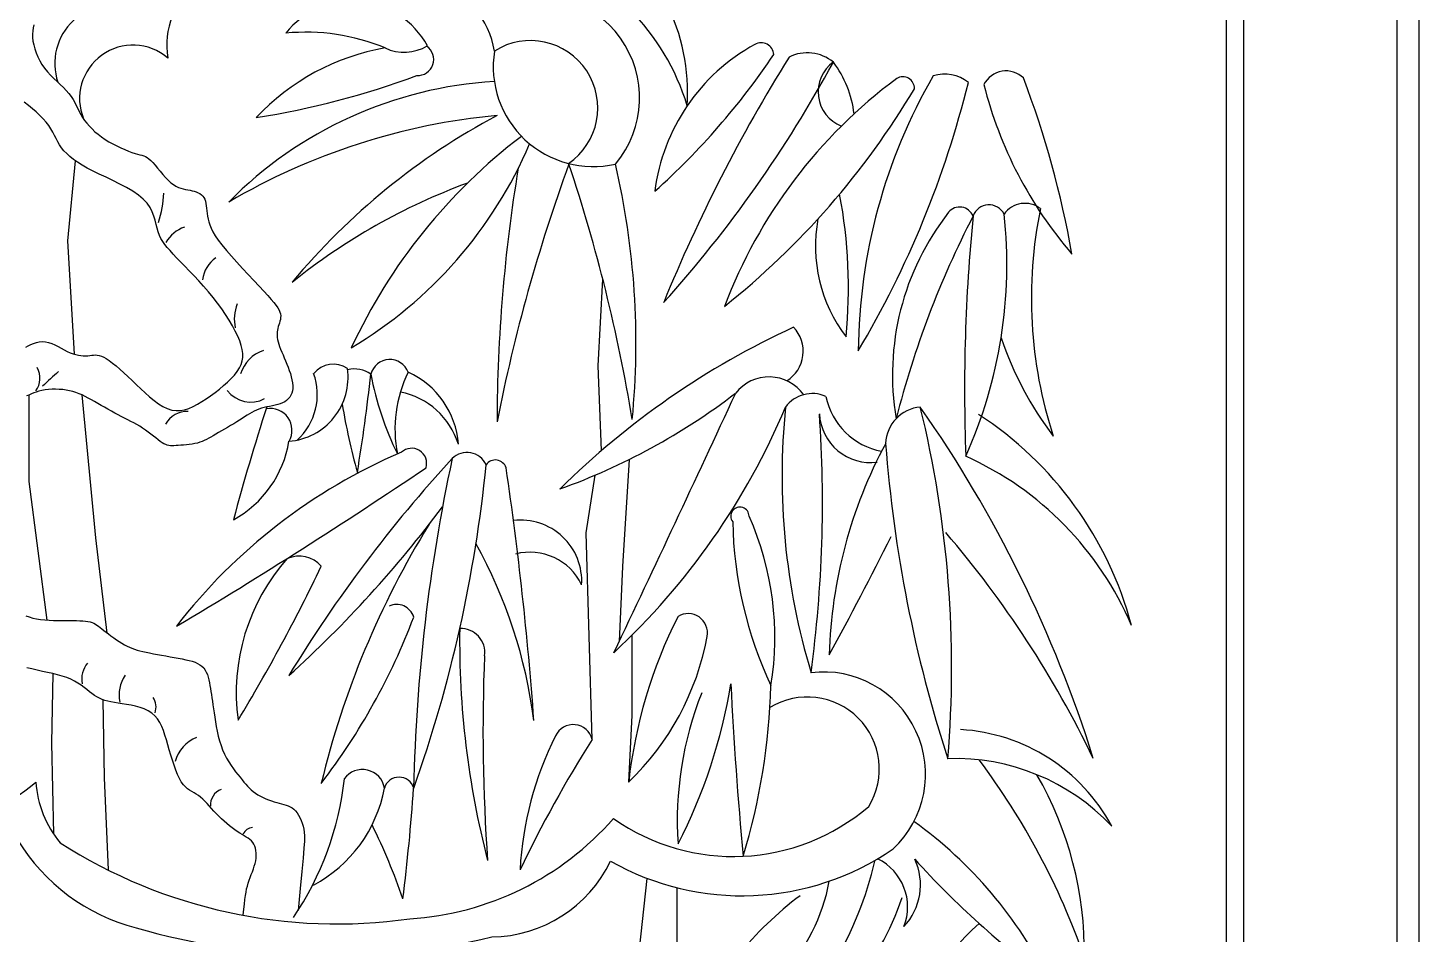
# Model space of a CAD drawing. Extents: x -66030 to 95157, y -13132 to 45879.
# Drawn here: x -29758 to -29517, y 33535.6 to 33692.5 of the extents above; entities that cross this region are included whole.
import ezdxf

# ---------------------------------------------------------------- set-up
doc = ezdxf.new("R2010")
doc.units = 0
doc.header["$LTSCALE"] = 100
doc.header["$MEASUREMENT"] = 0
for name, color, linetype in [('3', 11, 'CONTINUOUS'), ('4', 121, 'CONTINUOUS'), ('7', 105, 'CONTINUOUS')]:
    doc.layers.add(name, color=color, linetype=linetype)

msp = doc.modelspace()

# ---------------------------------------------------------------- linework, layer by layer
at = {"layer": '3'}
for points in [[(-29893.23, 34072.64), (-29893.23, 33158.93), (-29520.83, 33158.93), (-29520.83, 34085.89)], [(-29756.97, 33692.97), (-29757.07, 33692.46), (-29757.15, 33691.93), (-29757.18, 33691.37), (-29757.17, 33690.78), (-29757.1, 33690.16), (-29756.98, 33689.5), (-29756.8, 33688.83), (-29756.57, 33688.14), (-29756.28, 33687.45), (-29755.94, 33686.77), (-29755.54, 33686.11), (-29755.09, 33685.46), (-29754.59, 33684.85), (-29754.06, 33684.27), (-29753.5, 33683.71), (-29752.93, 33683.17), (-29752.37, 33682.65), (-29751.83, 33682.13), (-29751.33, 33681.62), (-29750.88, 33681.11), (-29750.5, 33680.59), (-29750.16, 33680.08), (-29749.87, 33679.55), (-29749.6, 33679.03), (-29749.34, 33678.51), (-29749.08, 33677.99), (-29748.81, 33677.47), (-29748.5, 33676.96), (-29748.16, 33676.45), (-29747.77, 33675.94), (-29747.34, 33675.45), (-29746.87, 33674.96), (-29746.36, 33674.49), (-29745.81, 33674.03), (-29745.23, 33673.59), (-29744.6, 33673.16), (-29743.94, 33672.75), (-29743.25, 33672.37), (-29742.55, 33672.01), (-29741.86, 33671.68), (-29741.19, 33671.38), (-29740.55, 33671.12), (-29739.96, 33670.9), (-29739.43, 33670.73), (-29738.97, 33670.6), (-29738.57, 33670.49), (-29738.22, 33670.41), (-29737.91, 33670.31), (-29737.61, 33670.19), (-29737.32, 33670.03), (-29737.02, 33669.81), (-29736.69, 33669.51), (-29736.33, 33669.13), (-29735.94, 33668.67), (-29735.52, 33668.16), (-29735.08, 33667.63), (-29734.63, 33667.09), (-29734.17, 33666.56), (-29733.7, 33666.08), (-29733.24, 33665.66), (-29732.79, 33665.32), (-29732.35, 33665.06), (-29731.92, 33664.85), (-29731.49, 33664.7), (-29731.08, 33664.59), (-29730.68, 33664.5), (-29730.28, 33664.42), (-29729.9, 33664.35), (-29729.52, 33664.27), (-29729.16, 33664.17), (-29728.82, 33664.06), (-29728.5, 33663.92), (-29728.2, 33663.76), (-29727.94, 33663.57), (-29727.71, 33663.34), (-29727.52, 33663.08), (-29727.36, 33662.78), (-29727.25, 33662.43), (-29727.16, 33662.05), (-29727.09, 33661.65), (-29727.03, 33661.22), (-29726.98, 33660.77), (-29726.92, 33660.31), (-29726.86, 33659.84), (-29726.77, 33659.36), (-29726.65, 33658.86), (-29726.48, 33658.34), (-29726.24, 33657.78), (-29725.93, 33657.16), (-29725.52, 33656.48), (-29725.01, 33655.72), (-29724.37, 33654.88), (-29723.61, 33653.94), (-29722.73, 33652.93), (-29721.79, 33651.87), (-29720.8, 33650.8), (-29719.81, 33649.74), (-29718.85, 33648.71), (-29717.94, 33647.75), (-29717.12, 33646.88), (-29716.42, 33646.12), (-29715.84, 33645.46), (-29715.36, 33644.9), (-29714.98, 33644.41), (-29714.68, 33643.98), (-29714.46, 33643.6), (-29714.32, 33643.25), (-29714.23, 33642.93), (-29714.2, 33642.6), (-29714.21, 33642.29), (-29714.26, 33641.98), (-29714.33, 33641.67), (-29714.42, 33641.36), (-29714.51, 33641.05), (-29714.61, 33640.75), (-29714.69, 33640.44), (-29714.76, 33640.14), (-29714.8, 33639.83), (-29714.82, 33639.52), (-29714.82, 33639.19), (-29714.8, 33638.85), (-29714.74, 33638.49), (-29714.65, 33638.11), (-29714.54, 33637.71), (-29714.39, 33637.28), (-29714.21, 33636.82), (-29714.02, 33636.34), (-29713.8, 33635.84), (-29713.58, 33635.33), (-29713.35, 33634.8), (-29713.13, 33634.26), (-29712.92, 33633.71), (-29712.71, 33633.16), (-29712.53, 33632.6), (-29712.38, 33632.06), (-29712.25, 33631.52), (-29712.16, 33631.01), (-29712.11, 33630.51), (-29712.11, 33630.04), (-29712.16, 33629.61), (-29712.26, 33629.21), (-29712.42, 33628.85), (-29712.62, 33628.52), (-29712.88, 33628.23), (-29713.17, 33627.97), (-29713.51, 33627.74), (-29713.88, 33627.54), (-29714.28, 33627.38), (-29714.72, 33627.24), (-29715.17, 33627.12), (-29715.64, 33627.02), (-29716.12, 33626.92), (-29716.6, 33626.83), (-29717.07, 33626.72), (-29717.54, 33626.61), (-29717.99, 33626.47), (-29718.41, 33626.3), (-29718.82, 33626.11), (-29719.22, 33625.89), (-29719.62, 33625.66), (-29720.02, 33625.4), (-29720.44, 33625.13), (-29720.87, 33624.84), (-29721.33, 33624.54), (-29721.82, 33624.23), (-29722.34, 33623.92), (-29722.87, 33623.6), (-29723.4, 33623.29), (-29723.94, 33622.98), (-29724.46, 33622.68), (-29724.96, 33622.39), (-29725.44, 33622.11), (-29725.88, 33621.86), (-29726.29, 33621.62), (-29726.67, 33621.4), (-29727.05, 33621.2), (-29727.43, 33621.02), (-29727.81, 33620.86), (-29728.21, 33620.72), (-29728.63, 33620.59), (-29729.08, 33620.49), (-29729.56, 33620.4), (-29730.05, 33620.33), (-29730.54, 33620.27), (-29731.02, 33620.22), (-29731.49, 33620.19), (-29731.93, 33620.16), (-29732.33, 33620.14), (-29732.69, 33620.12), (-29733.01, 33620.12), (-29733.3, 33620.13), (-29733.58, 33620.16), (-29733.85, 33620.22), (-29734.12, 33620.32), (-29734.41, 33620.46), (-29734.71, 33620.64), (-29735.05, 33620.88), (-29735.42, 33621.15), (-29735.82, 33621.46), (-29736.24, 33621.8), (-29736.68, 33622.14), (-29737.14, 33622.49), (-29737.62, 33622.84), (-29738.11, 33623.18), (-29738.61, 33623.49), (-29739.12, 33623.78), (-29739.64, 33624.06), (-29740.16, 33624.33), (-29740.7, 33624.6), (-29741.25, 33624.88), (-29741.8, 33625.16), (-29742.37, 33625.45), (-29742.94, 33625.77), (-29743.52, 33626.09), (-29744.11, 33626.43), (-29744.69, 33626.77), (-29745.28, 33627.11), (-29745.85, 33627.45), (-29746.42, 33627.77), (-29746.98, 33628.09), (-29747.53, 33628.38), (-29748.06, 33628.65), (-29748.59, 33628.91), (-29749.12, 33629.13), (-29749.66, 33629.33), (-29750.2, 33629.5), (-29750.76, 33629.65), (-29751.34, 33629.76), (-29751.94, 33629.84), (-29752.56, 33629.88), (-29753.18, 33629.9), (-29753.79, 33629.89), (-29754.4, 33629.84), (-29754.98, 33629.77), (-29755.54, 33629.68), (-29756.06, 33629.56), (-29756.53, 33629.41), (-29756.97, 33629.25), (-29757.38, 33629.08), (-29757.79, 33628.9), (-29758.2, 33628.73)], [(-29758.33, 33637.17), (-29757.91, 33637.41), (-29757.46, 33637.63), (-29756.99, 33637.83), (-29756.5, 33637.99), (-29756, 33638.1), (-29755.48, 33638.15), (-29754.95, 33638.12), (-29754.4, 33638.01), (-29753.86, 33637.83), (-29753.31, 33637.59), (-29752.76, 33637.31), (-29752.22, 33637.02), (-29751.68, 33636.73), (-29751.16, 33636.45), (-29750.65, 33636.22), (-29750.16, 33636.03), (-29749.68, 33635.89), (-29749.23, 33635.79), (-29748.79, 33635.73), (-29748.38, 33635.7), (-29747.98, 33635.69), (-29747.61, 33635.71), (-29747.26, 33635.74), (-29746.93, 33635.78), (-29746.61, 33635.81), (-29746.29, 33635.83), (-29745.97, 33635.82), (-29745.63, 33635.76), (-29745.26, 33635.65), (-29744.85, 33635.47), (-29744.4, 33635.21), (-29743.88, 33634.86), (-29743.32, 33634.43), (-29742.71, 33633.93), (-29742.06, 33633.36), (-29741.38, 33632.74), (-29740.67, 33632.08), (-29739.94, 33631.39), (-29739.19, 33630.68), (-29738.44, 33629.97), (-29737.67, 33629.26), (-29736.91, 33628.58), (-29736.14, 33627.95), (-29735.37, 33627.39), (-29734.6, 33626.91), (-29733.84, 33626.54), (-29733.08, 33626.3), (-29732.33, 33626.19), (-29731.59, 33626.21), (-29730.85, 33626.34), (-29730.12, 33626.58), (-29729.38, 33626.9), (-29728.63, 33627.3), (-29727.88, 33627.75), (-29727.11, 33628.25), (-29726.34, 33628.78), (-29725.57, 33629.34), (-29724.81, 33629.93), (-29724.08, 33630.52), (-29723.39, 33631.13), (-29722.76, 33631.75), (-29722.2, 33632.36), (-29721.72, 33632.97), (-29721.34, 33633.58), (-29721.05, 33634.18), (-29720.87, 33634.79), (-29720.77, 33635.42), (-29720.77, 33636.08), (-29720.85, 33636.76), (-29721.03, 33637.49), (-29721.29, 33638.27), (-29721.64, 33639.1), (-29722.06, 33639.98), (-29722.56, 33640.9), (-29723.12, 33641.85), (-29723.75, 33642.83), (-29724.42, 33643.82), (-29725.15, 33644.81), (-29725.92, 33645.8), (-29726.72, 33646.78), (-29727.55, 33647.73), (-29728.38, 33648.66), (-29729.21, 33649.56), (-29730.03, 33650.41), (-29730.81, 33651.22), (-29731.54, 33651.98), (-29732.22, 33652.67), (-29732.83, 33653.31), (-29733.37, 33653.89), (-29733.85, 33654.43), (-29734.27, 33654.95), (-29734.63, 33655.47), (-29734.94, 33655.99), (-29735.2, 33656.54), (-29735.41, 33657.13), (-29735.59, 33657.76), (-29735.75, 33658.44), (-29735.93, 33659.15), (-29736.15, 33659.88), (-29736.44, 33660.62), (-29736.83, 33661.37), (-29737.34, 33662.1), (-29738, 33662.82), (-29738.84, 33663.51), (-29739.81, 33664.17), (-29740.9, 33664.81), (-29742.06, 33665.42), (-29743.25, 33666.01), (-29744.45, 33666.59), (-29745.61, 33667.14), (-29746.7, 33667.67), (-29747.69, 33668.2), (-29748.58, 33668.71), (-29749.38, 33669.21), (-29750.08, 33669.7), (-29750.71, 33670.2), (-29751.26, 33670.69), (-29751.73, 33671.2), (-29752.14, 33671.7), (-29752.5, 33672.22), (-29752.81, 33672.75), (-29753.1, 33673.29), (-29753.39, 33673.84), (-29753.68, 33674.4), (-29754.01, 33674.97), (-29754.38, 33675.54), (-29754.81, 33676.13), (-29755.32, 33676.72), (-29755.89, 33677.31), (-29756.52, 33677.9), (-29757.19, 33678.47), (-29757.89, 33679.04), (-29758.6, 33679.58)], [(-29749.92, 33635.96), (-29751.05, 33655.59), (-29749.73, 33669.46)], [(-29658.64, 33619.28), (-29659.21, 33633.95), (-29658.41, 33648.96)], [(-29757.79, 33628.9), (-29757.79, 33613.9), (-29754.68, 33589.94)], [(-29744.24, 33587.69), (-29746.19, 33604.19), (-29748.59, 33628.91)], [(-29653.83, 33617.75), (-29654.99, 33599.23), (-29655.58, 33586.24)], [(-29660.26, 33569.25), (-29661.31, 33605.02), (-29659.73, 33615.03)], [(-29758.35, 33590.69), (-29757.76, 33590.47), (-29757.14, 33590.29), (-29756.48, 33590.15), (-29755.78, 33590.04), (-29755.05, 33589.97), (-29754.31, 33589.91), (-29753.57, 33589.88), (-29752.83, 33589.87), (-29752.11, 33589.86), (-29751.41, 33589.86), (-29750.75, 33589.86), (-29750.13, 33589.86), (-29749.54, 33589.85), (-29748.99, 33589.83), (-29748.48, 33589.8), (-29748.02, 33589.76), (-29747.59, 33589.7), (-29747.21, 33589.62), (-29746.87, 33589.52), (-29746.57, 33589.4), (-29746.29, 33589.25), (-29746.02, 33589.08), (-29745.75, 33588.88), (-29745.47, 33588.66), (-29745.16, 33588.42), (-29744.82, 33588.14), (-29744.45, 33587.85), (-29744.03, 33587.53), (-29743.59, 33587.2), (-29743.12, 33586.87), (-29742.65, 33586.54), (-29742.17, 33586.23), (-29741.7, 33585.93), (-29741.24, 33585.66), (-29740.81, 33585.43), (-29740.38, 33585.23), (-29739.96, 33585.05), (-29739.53, 33584.9), (-29739.08, 33584.75), (-29738.6, 33584.62), (-29738.08, 33584.5), (-29737.52, 33584.38), (-29736.9, 33584.25), (-29736.24, 33584.12), (-29735.54, 33583.99), (-29734.82, 33583.85), (-29734.08, 33583.72), (-29733.35, 33583.59), (-29732.63, 33583.45), (-29731.94, 33583.33), (-29731.27, 33583.2), (-29730.65, 33583.08), (-29730.07, 33582.94), (-29729.52, 33582.8), (-29729.03, 33582.63), (-29728.58, 33582.44), (-29728.18, 33582.21), (-29727.83, 33581.94), (-29727.53, 33581.64), (-29727.28, 33581.29), (-29727.08, 33580.9), (-29726.9, 33580.49), (-29726.76, 33580.05), (-29726.64, 33579.58), (-29726.54, 33579.1), (-29726.45, 33578.61), (-29726.36, 33578.1), (-29726.27, 33577.58), (-29726.19, 33577.04), (-29726.11, 33576.48), (-29726.02, 33575.89), (-29725.93, 33575.26), (-29725.83, 33574.59), (-29725.73, 33573.88), (-29725.62, 33573.13), (-29725.49, 33572.34), (-29725.35, 33571.52), (-29725.19, 33570.68), (-29725, 33569.85), (-29724.78, 33569.02), (-29724.53, 33568.22), (-29724.25, 33567.45), (-29723.93, 33566.72), (-29723.57, 33566.03), (-29723.19, 33565.39), (-29722.8, 33564.78), (-29722.4, 33564.21), (-29722, 33563.68), (-29721.61, 33563.19), (-29721.24, 33562.73), (-29720.9, 33562.29), (-29720.57, 33561.89), (-29720.25, 33561.51), (-29719.94, 33561.16), (-29719.62, 33560.83), (-29719.3, 33560.53), (-29718.95, 33560.23), (-29718.57, 33559.96), (-29718.16, 33559.7), (-29717.72, 33559.45), (-29717.26, 33559.22), (-29716.78, 33559.01), (-29716.3, 33558.81), (-29715.82, 33558.63), (-29715.35, 33558.47), (-29714.89, 33558.34), (-29714.46, 33558.22), (-29714.04, 33558.12), (-29713.65, 33558.02), (-29713.27, 33557.91), (-29712.91, 33557.78), (-29712.57, 33557.63), (-29712.24, 33557.43), (-29711.93, 33557.19), (-29711.64, 33556.9), (-29711.36, 33556.55), (-29711.09, 33556.16), (-29710.86, 33555.73), (-29710.64, 33555.26), (-29710.46, 33554.78), (-29710.31, 33554.27), (-29710.19, 33553.76), (-29710.11, 33553.22), (-29710.08, 33552.56), (-29710.1, 33551.67), (-29710.17, 33550.42), (-29710.32, 33548.71), (-29710.53, 33546.42), (-29710.82, 33543.44), (-29711.2, 33539.64)], [(-29653.41, 33587.27), (-29653.41, 33573.46), (-29653.94, 33561.89)], [(-29720.71, 33538.83), (-29720.6, 33539.87), (-29720.49, 33540.76), (-29720.4, 33541.54), (-29720.3, 33542.23), (-29720.2, 33542.83), (-29720.1, 33543.38), (-29719.97, 33543.89), (-29719.83, 33544.39), (-29719.67, 33544.88), (-29719.49, 33545.37), (-29719.3, 33545.87), (-29719.11, 33546.36), (-29718.93, 33546.85), (-29718.77, 33547.33), (-29718.63, 33547.81), (-29718.52, 33548.28), (-29718.45, 33548.73), (-29718.42, 33549.18), (-29718.43, 33549.61), (-29718.48, 33550.03), (-29718.57, 33550.42), (-29718.69, 33550.78), (-29718.85, 33551.12), (-29719.05, 33551.42), (-29719.28, 33551.69), (-29719.54, 33551.94), (-29719.84, 33552.16), (-29720.17, 33552.38), (-29720.52, 33552.59), (-29720.9, 33552.82), (-29721.3, 33553.06), (-29721.72, 33553.33), (-29722.16, 33553.63), (-29722.61, 33553.97), (-29723.07, 33554.33), (-29723.53, 33554.72), (-29724, 33555.13), (-29724.46, 33555.55), (-29724.91, 33555.99), (-29725.35, 33556.43), (-29725.77, 33556.88), (-29726.17, 33557.32), (-29726.57, 33557.76), (-29726.95, 33558.18), (-29727.33, 33558.58), (-29727.7, 33558.95), (-29728.08, 33559.29), (-29728.45, 33559.58), (-29728.83, 33559.82), (-29729.21, 33560.04), (-29729.59, 33560.25), (-29729.97, 33560.48), (-29730.34, 33560.73), (-29730.71, 33561.05), (-29731.06, 33561.43), (-29731.41, 33561.91), (-29731.74, 33562.51), (-29732.06, 33563.2), (-29732.37, 33563.96), (-29732.67, 33564.79), (-29732.95, 33565.67), (-29733.23, 33566.56), (-29733.49, 33567.46), (-29733.75, 33568.35), (-29734, 33569.21), (-29734.25, 33570.03), (-29734.52, 33570.81), (-29734.81, 33571.54), (-29735.15, 33572.21), (-29735.54, 33572.83), (-29735.99, 33573.37), (-29736.52, 33573.84), (-29737.13, 33574.23), (-29737.82, 33574.55), (-29738.55, 33574.81), (-29739.32, 33575.02), (-29740.11, 33575.19), (-29740.88, 33575.33), (-29741.63, 33575.44), (-29742.34, 33575.55), (-29742.99, 33575.66), (-29743.59, 33575.78), (-29744.14, 33575.9), (-29744.65, 33576.04), (-29745.12, 33576.21), (-29745.58, 33576.4), (-29746.02, 33576.62), (-29746.45, 33576.89), (-29746.88, 33577.2), (-29747.32, 33577.54), (-29747.77, 33577.9), (-29748.25, 33578.28), (-29748.76, 33578.66), (-29749.31, 33579.03), (-29749.9, 33579.38), (-29750.55, 33579.7), (-29751.26, 33579.99), (-29752.03, 33580.24), (-29752.84, 33580.47), (-29753.69, 33580.67), (-29754.56, 33580.87), (-29755.46, 33581.06), (-29756.37, 33581.26), (-29757.28, 33581.47), (-29758.19, 33581.69)], [(-29753.69, 33580.67), (-29753.9, 33568.61), (-29753.55, 33552.92)], [(-29745, 33576.15), (-29744.76, 33562.61), (-29744.1, 33546.67)], [(-29652.36, 33505.71), (-29652.36, 33530.33), (-29650.71, 33545.22)], [(-29644.98, 33508.29), (-29645.52, 33529.28), (-29645.52, 33543.59)]]:
    msp.add_lwpolyline(points, dxfattribs=at)
msp.add_lwpolyline([(-29863.59, 33294.97), (-29863.59, 33843.69), (-29550.47, 33843.69), (-29550.47, 33294.97)], close=True, dxfattribs=at)
for points in [[(-29656.23, 33668.88, 0.77532), (-29676.27, 33696.96, 0.337875), (-29681.13, 33707.59, 0.093198), (-29727.36, 33709.72, 0.464402), (-29739.23, 33695.74, 0.644074), (-29752.79, 33683.04)], [(-29664.35, 33668.97, 0.981777), (-29677.18, 33688.45, 0.278213), (-29687.21, 33700.3, 0.12687), (-29728.28, 33700, 0.300856), (-29733.75, 33687.24, 0.788729), (-29748.33, 33676.7)], [(-29771.88, 33586.09, 0.337776), (-29807.91, 33570.55, 0.426281), (-29792.94, 33548.74, 0.263744), (-29759.77, 33551.9, 0.194115), (-29739.23, 33536.64, 0.127269), (-29677.63, 33535.07, 0.284629), (-29657.1, 33548.21, 0.286461), (-29608.13, 33550.32, 0.725037), (-29622.35, 33580.83, 0.725037)], [(-29759.53, 33582.05, 0.220515), (-29797.5, 33573.23, 0.526395), (-29792.41, 33554.53, 0.250991), (-29756.61, 33561.89, 0.158219), (-29752.4, 33551.37, 0.179647), (-29691.85, 33538.22, 0.199829), (-29656.57, 33555.58, 0.342958), (-29612.35, 33557.68, 0.788238), (-29629.47, 33574.79)]]:
    msp.add_lwpolyline(points, format="xyb", dxfattribs=at)
for centre, radius, start, end in [((-29701.79, 33682.26), 14.8, 28.6206, 141.1551), ((-29682.39, 33667.32), 40.31, 16.8025, 44.8208), ((-29678.1, 33681.29), 34.37, 356.1357, 26.8821), ((-29709.84, 33655.83), 35.88, 67.5147, 95.5599), ((-29689.18, 33649.45), 40.14, 99.9634, 136.8135), ((-29692.81, 33696.05), 7.81, 244.8774, 300.8416), ((-29690.46, 33686.98), 2.76, 266.3786, 56.2556), ((-29660.09, 33685.74), 17.3, 170.9771, 282.8917), ((-29615.83, 33659.9), 33.85, 118.6946, 172.739), ((-29630.99, 33687.69), 2.2, 3.9828, 119.9202), ((-29732.82, 33757.66), 125.28, 311.74, 326.1319), ((-29387.76, 33538.83), 280.91, 148.0673, 157.8144), ((-29809.37, 33790.1), 217.17, 318.0409, 331.5166), ((-29623.01, 33680.96), 7.18, 50.9148, 116.0586), ((-29614.75, 33681.38), 6.37, 126.0093, 248.3817), ((-29633.37, 33675.35), 18.61, 6.8393, 36.9001), ((-29740.35, 33816.8), 141.59, 278.9012, 290.5574), ((-29555.25, 33613.15), 87.79, 126.5407, 159.2574), ((-29517.25, 33635.73), 96.92, 150.0179, 179.5201), ((-29606.45, 33681.99), 2, 358.1853, 122.3749), ((-29599.29, 33677.49), 6.95, 52.8491, 105.9327), ((-29588.57, 33680.68), 4.33, 45.9275, 152.9784), ((-29743.06, 33624.04), 168.45, 10.007, 20.7752), ((-29673.01, 33612.83), 70.47, 93.4091, 135.4133), ((-29723.49, 33752.65), 138.46, 308.4724, 329.2872), ((-29762.74, 33724.65), 172.73, 329.3324, 346.0557), ((-29522.86, 33700.18), 71.74, 194.1522, 220.7972), ((-29666.38, 33565.67), 112.09, 95.2941, 120.4558), ((-29620.66, 33572.12), 119.18, 118.0641, 140.2002), ((-29613.26, 33595.81), 97.84, 127.2621, 155.0579), ((-29740.5, 33701.9), 75.41, 300.7231, 336.9677), ((-29384.73, 33566.85), 297.59, 159.9508, 168.8741), ((-29403.2, 33623.55), 273.53, 170.6163, 179.8468), ((-29935.99, 33577.97), 286.51, 9.3766, 18.5), ((-29788.99, 33637.88), 136.32, 354.4294, 13.1436), ((-29644.39, 33563.93), 108.34, 110.2292, 128.7639), ((-29754.23, 33664.84), 19.81, 342.1911, 357.1788), ((-29701.87, 33647.51), 86, 354.3078, 10.828), ((-29591.54, 33658.89), 2.93, 26.9147, 159.8114), ((-29585.32, 33657.65), 4.43, 52.4752, 144.5694), ((-29595.71, 33654.67), 25.88, 169.5278, 217.3085), ((-29562.65, 33632.4), 45.6, 141.8838, 189.6118), ((-29447.83, 33584.24), 164.84, 152.6784, 165.7608), ((-29596.61, 33658.93), 2.51, 22.6705, 140.0016), ((-29293.67, 33629.97), 302.1, 174.3134, 182.2117), ((-29668.88, 33651.38), 80.44, 335.7275, 6.3093), ((-29507.42, 33645.62), 76.78, 168.3226, 198.0943), ((-29728.68, 33652.02), 6.34, 110.0774, 148.6671), ((-29722.41, 33648.22), 5.36, 124.1543, 173.3575), ((-29715.36, 33642.06), 6.87, 157.5567, 192.9065), ((-29566.18, 33511.77), 141.8, 114.674, 134.662), ((-29629.72, 33636.47), 6.02, 301.9451, 43.7418), ((-29532.41, 33658.07), 60.18, 198.6592, 217.0953), ((-29715.38, 33630.88), 5.99, 107.7215, 163.8813), ((-29759.72, 33631.82), 3.82, 324.7269, 28.7255), ((-29586.88, 33449.15), 247.53, 132.0459, 132.9173), ((-29713.62, 33631.96), 11.09, 274.4355, 7.8216), ((-29705.1, 33629.85), 4.38, 55.618, 140.6593), ((-29701.34, 33628.71), 4.7, 54.0586, 105.5759), ((-29695.3, 33631.64), 3.4, 20.7886, 165.1273), ((-29718.59, 33629), 10.73, 312.5666, 19.7585), ((-30045.25, 33671.47), 348.85, 350.766, 353.5879), ((-29644.05, 33642.96), 55.53, 190.8451, 205.9172), ((-29672.07, 33623), 22.34, 153.8547, 191.1292), ((-29698.21, 33619.33), 14.82, 4.116, 65.7594), ((-29629.61, 33624.65), 7.38, 35.7266, 141.7261), ((-29719.39, 33632.83), 5.16, 217.9793, 297.8551), ((-29696.03, 33616.46), 13.2, 17.3414, 78.7418), ((-29703.79, 33718.48), 112.44, 289.7163, 307.4559), ((-33730.43, 35525.26), 4512.67, 334.52513, 335.15543), ((-29622.15, 33623.45), 5.7, 65.6615, 144.2361), ((-29607.88, 33631.12), 12.17, 191.7233, 259.3135), ((-29730.43, 33621.79), 4.25, 87.1514, 151.1941), ((-29355.32, 33509.39), 379.89, 161.993, 165.064), ((-29716.02, 33622.81), 3.78, 329.5795, 100.2255), ((-29593.32, 33645.59), 111.73, 189.4175, 195.6294), ((-29740.35, 33674.6), 123.22, 312.8708, 337.1672), ((-29510.04, 33614.84), 117.34, 174.1578, 196.8502), ((-29602.82, 33620.23), 6.62, 95.3483, 177.5314), ((-29787.41, 33581.79), 189.41, 355.1993, 13.7516), ((-29784.78, 33499.67), 221.48, 17.4267, 35.0347), ((-29838.81, 33610.23), 218.44, 352.2645, 4.0377), ((-29612, 33626.11), 8.92, 183.1933, 277.175), ((-29627.7, 33572.77), 62.98, 14.9358, 56.9387), ((-29731.54, 33623.97), 19.02, 298.8077, 350.7025), ((-29654.81, 33528.95), 97.92, 113.1451, 142.2765), ((-29691.53, 33617.07), 2.61, 343.2636, 132.7776), ((-29681.93, 33615.34), 3.62, 24.2606, 135.1501), ((-29537.31, 33581.64), 81.93, 151.6716, 178.3956), ((-29376.11, 33638.16), 233.99, 184.3252, 197.9777), ((-30179.7, 34341.07), 875.23, 300.7454, 304.09871), ((-29507.56, 33455.25), 240.34, 137.4085, 148.6376), ((-29389.1, 33554.44), 302.14, 167.8755, 178.7847), ((-29913.35, 33640.02), 235.87, 340.3864, 354.358), ((-29677.03, 33615.68), 1.97, 18.345, 144.18), ((-30267.69, 33529.07), 598.92, 4.16536, 8.3742), ((-29618.81, 33566.82), 56.5, 23.1195, 65.693), ((-29849.37, 33731.43), 203.68, 312.1114, 323.2506), ((-29634.67, 33607.93), 1.58, 359.2157, 217.6194), ((-29557.92, 33525.77), 153.51, 148.2624, 166.4772), ((-29672.64, 33596.67), 10.58, 356.5903, 96.7754), ((-29565.71, 33608.41), 70.23, 181.1805, 205.1133), ((-29680.24, 33586.92), 51.62, 350.7276, 23.9919), ((-30123.25, 33860.9), 575.12, 331.21145, 333.51486), ((-29735.18, 33488.15), 179.47, 25.7071, 40.6532), ((-29755.58, 33561.58), 85.93, 7.3503, 28.9439), ((-29671.07, 33591.71), 9.98, 25.7193, 104.4372), ((-29686.91, 33577.32), 35, 138.3194, 187.7498), ((-29987.49, 33733.56), 310.83, 328.8124, 334.401), ((-29711.04, 33595.84), 5.16, 41.5113, 112.9053), ((-29694.09, 33589.59), 3.05, 16.6651, 116.1187), ((-29796.86, 33630.39), 112.99, 322.5376, 339.304), ((-29570.44, 33552.61), 84.01, 153.1353, 173.6604), ((-29643.65, 33587.7), 3.36, 349.9844, 121.0527), ((-29532.35, 33586.25), 150.86, 179.16, 194.5616), ((-29682.97, 33584.34), 4.12, 352.0473, 93.0206), ((-29686, 33595.45), 46.41, 313.6855, 349.6452), ((-29744.32, 33579.72), 4.34, 140.2919, 190.7392), ((-29368.69, 33570.71), 310.48, 177.5886, 184.1362), ((-29736.13, 33576.96), 6.07, 145.8245, 191.5333), ((-29728.38, 33593.94), 93.36, 332.7469, 350.7399), ((-29021.68, 33607.93), 615.24, 182.70214, 185.49164), ((-29742.59, 33581.83), 113.34, 343.1859, 358.3687), ((-29738.78, 33574.88), 2.99, 340.8505, 34.0271), ((-29585.43, 33555.19), 60.09, 158.3641, 183.8148), ((-29663.55, 33568.45), 3.39, 13.7218, 154.4711), ((-29598.3, 33539.23), 31.8, 28.2401, 86.6916), ((-29726.37, 33563.75), 6.34, 112.2827, 164.3926), ((-29612.9, 33543.29), 59.95, 153.6341, 176.7205), ((-29474.5, 33451.51), 219.93, 147.632, 154.3493), ((-29597.38, 33528.7), 37.26, 43.353, 91.9915), ((-29695.11, 33489.45), 127.27, 19.3352, 36.8206), ((-29700.04, 33560.21), 3.86, 9.5844, 144.4518), ((-29636.92, 33532.36), 61.91, 359.2917, 29.8467), ((-29723.55, 33557.96), 2.81, 109.6759, 185.0328), ((-29755.69, 33568.11), 52.82, 325.8423, 353.8476), ((-29719.82, 33565.2), 23.98, 298.129, 349.545), ((-29693.7, 33560.09), 2.65, 16.6566, 163.3434), ((-30040.47, 33585.15), 350.14, 352.8633, 356.0196), ((-29719, 33552.22), 1.79, 91.8385, 159.1821), ((-29790.59, 33508.55), 103.02, 18.7421, 26.471), ((-29649.11, 33493.47), 76.05, 26.507, 54.1066), ((-29614.92, 33540.28), 9.29, 338.4587, 63.8004), ((-29613.89, 33544.09), 10.49, 316.5125, 25.0472), ((-29482.63, 33659.69), 164.88, 222.3941, 233.3478), ((-29670.03, 33561.52), 60.19, 310.9635, 347.2232), ((-29650.98, 33550.48), 32.29, 284.5457, 349.7709), ((-29587.63, 33493.56), 60.91, 126.969, 155.0826), ((-29645.87, 33554.31), 41.18, 291.8102, 342.4815), ((-29569.97, 33510.46), 35.59, 130.7888, 173.4969)]:
    msp.add_arc(centre, radius, start, end, dxfattribs=at)
at = {"layer": '4'}
msp.add_lwpolyline([(-29897.03, 34074.03), (-29897.03, 33155.13), (-29517.03, 33155.13), (-29517.03, 34084.88)], dxfattribs=at)
at = {"layer": '7'}
msp.add_lwpolyline([(-29866.63, 33291.93), (-29866.63, 33846.73), (-29547.43, 33846.73), (-29547.43, 33291.93)], close=True, dxfattribs=at)

doc.saveas('drawing.dxf')
